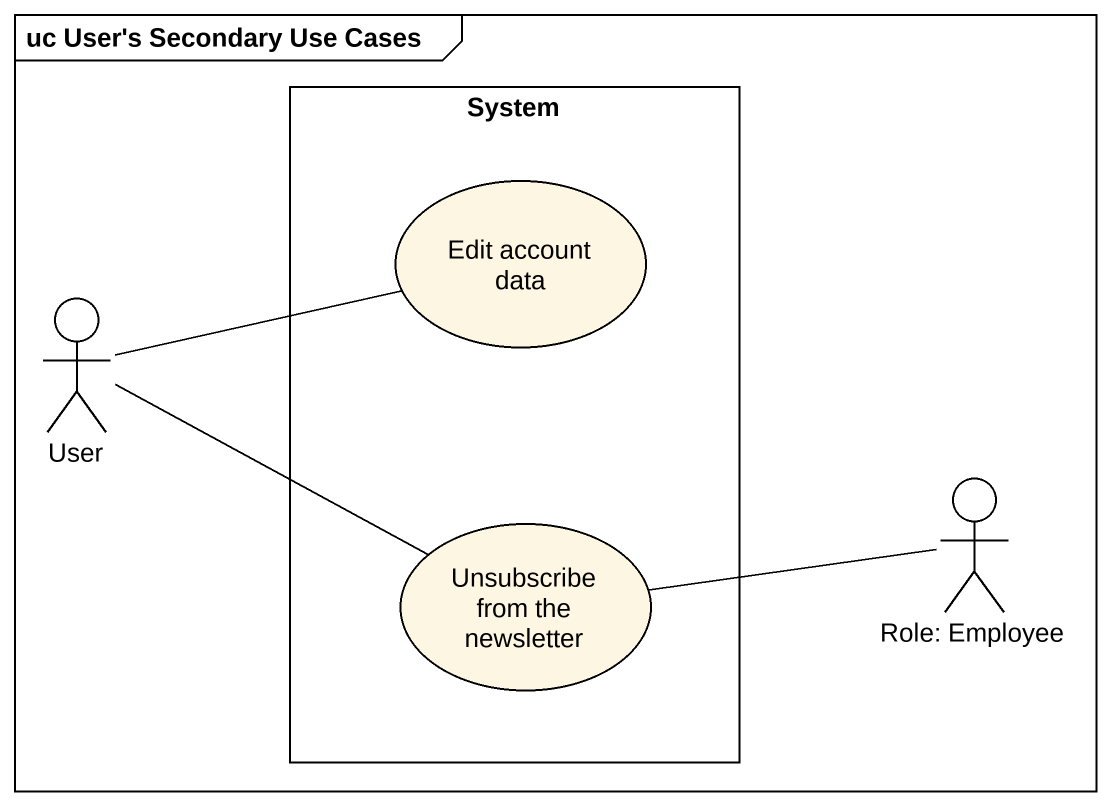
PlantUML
@startuml
mainframe uc User's Secondary Use Cases
rectangle System {
  usecase "Edit account data" as Edit_account_data
  usecase "Unsubscribe from the newsletter" as Unsubscribe_from_the
}
actor User
actor "Role: Employee" as Role_Employee
User -right- Edit_account_data
User -right- Unsubscribe_from_the
Unsubscribe_from_the -right- Role_Employee
@enduml
